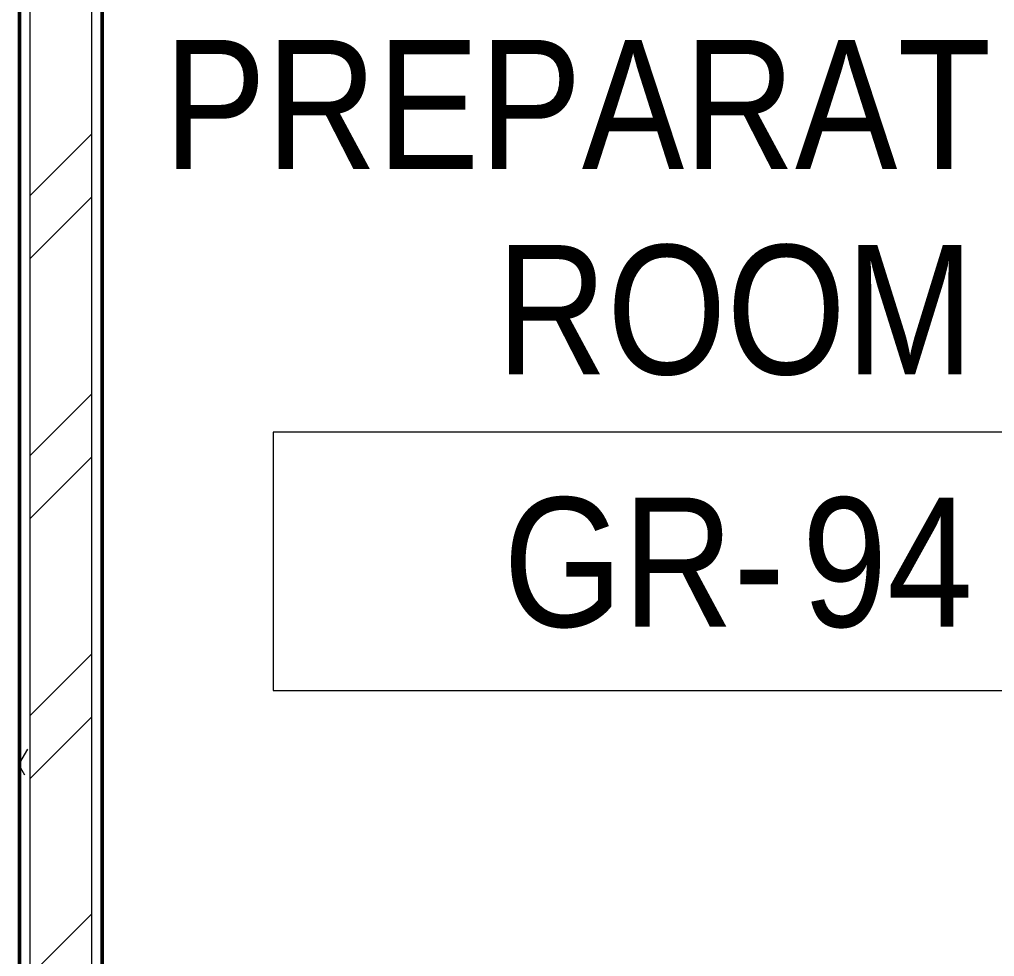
# Model space of a CAD drawing. Header units: millimetres. Extents: x -9358 to 257996, y -67499 to 9117.
# Drawn here: x 48810 to 50695, y -56238 to -54425 of the extents above; entities that cross this region are included whole.
import ezdxf

# ---------------------------------------------------------------- set-up
doc = ezdxf.new("R2010")
doc.units = ezdxf.units.MM
doc.header["$LTSCALE"] = 1000
for name, color, linetype, lineweight in [('A-ROM-NAM', 8, 'Continuous', 9), ('A-WAL-CLD', 8, 'Continuous', 9), ('A-WAL-CMU', 8, 'Continuous', 50), ('A-WAL-PAT-1', 8, 'Continuous', 9)]:
    doc.layers.add(name, color=color, linetype=linetype, lineweight=lineweight)
doc.styles.add('Arial_5', font='arial.ttf', dxfattribs={"width": 0.85, "height": 200})
pattern_1 = [(0, (0, 0), (812.8, 203.2), [33.528, -576.072, 33.528, -576.072, -3251.2]), (0, (0, 0), (812.8, 203.2), [-1219.2, 33.528, -1185.672, 33.528, -576.072, -1422.4]), (0, (0, 0), (812.8, 203.2), [-3048, 33.528, -372.872, 33.528, -982.472]), (120, (304.8, 101.6), (-582.37636, 602.30545), [33.528, -576.072, 33.528, -576.072, -3251.2]), (120, (304.8, 101.6), (-582.37636, 602.30545), [-1219.2, 33.528, -1185.672, 33.528, -576.072, -1422.4]), (120, (304.8, 101.6), (-582.37636, 602.30545), [-3048, 33.528, -372.872, 33.528, -982.472]), (240, (406.4, 508), (-230.42364, -805.50545), [33.528, -576.072, 33.528, -576.072, -3251.2]), (240, (406.4, 508), (-230.42364, -805.50545), [-1219.2, 33.528, -1185.672, 33.528, -576.072, -1422.4]), (240, (406.4, 508), (-230.42364, -805.50545), [-3048, 33.528, -372.872, 33.528, -982.472])]

# ---------------------------------------------------------------- blocks, each defined once
blk = doc.blocks.new('M_Room Tag_Small - M_Room Tag_Small-919701-01-Ground Floor Furniture Plan')
at = {"layer": 'A-ROM-NAM'}
for p, q in [((9, 2.5), (-9, 2.5)), ((-9, 2.5), (-9, -2.5)), ((9, -2.5), (9, 2.5)), ((-9, -2.5), (9, -2.5))]:
    blk.add_line(p, q, dxfattribs=at)
blk = doc.blocks.new('G')
at = {"layer": 'A-WAL-PAT-1'}
h = blk.add_hatch(dxfattribs=at)
h.set_pattern_fill('FP_2', color=256, style=0, pattern_type=2)
h.set_pattern_definition(pattern_1)
h.paths.add_polyline_path([(48830, -57350), (48830, -53240), (48810, -53240), (48810, -57350)], flags=0)
h = blk.add_hatch(dxfattribs=at)
h.set_pattern_fill('FP_1', color=256, style=0, pattern_type=2)
h.set_pattern_definition([(45, (0, 0), (-251.4472, 251.4472), []), (45, (0, 381), (-251.4472, 251.4472), [])])
h.paths.add_polyline_path([(48950, -57350), (48950, -53240), (48830, -53240), (48830, -57350)], flags=0)
h = blk.add_hatch(dxfattribs=at)
h.set_pattern_fill('FP_2', color=256, style=0, pattern_type=2)
h.set_pattern_definition(pattern_1)
h.paths.add_polyline_path([(48950, -57350), (48970, -57350), (48970, -53360), (48950, -53360), (48950, -57330)], flags=0)
at = {"layer": 'A-WAL-CLD'}
for p, q in [((48830, -53240), (48830, -57350)), ((48950, -57330), (48950, -53380))]:
    blk.add_line(p, q, dxfattribs=at)
at = {"layer": 'A-WAL-CMU'}
for p, q in [((48810, -53220), (48810, -57330)), ((48970, -57350), (48970, -53360))]:
    blk.add_line(p, q, dxfattribs=at)
at = {"layer": 'A-ROM-NAM', "xscale": 99.99999999999991, "yscale": 99.99999999999991, "zscale": 99.99999999999991}
blk.add_blockref('M_Room Tag_Small - M_Room Tag_Small-919701-01-Ground Floor Furniture Plan', (50200.3, -55324.9), dxfattribs=at)
at = {"layer": 'A-ROM-NAM', "char_height": 250, "attachment_point": 1, "style": 'Arial_5'}
for s, insert, width in [('PREPARATION', (49089, -54316.3), 2727.341), ('ROOM', (49731.9, -54713.2), 1176.076), ('GR-', (49745.5, -55201.7), 699.873), ('94', (50323, -55201.7), 418.481)]:
    blk.add_mtext(s, dxfattribs=dict(at, insert=insert, width=width))

msp = doc.modelspace()

# ---------------------------------------------------------------- block references
msp.add_blockref('G', (0, -148.1))

doc.saveas('drawing.dxf')
